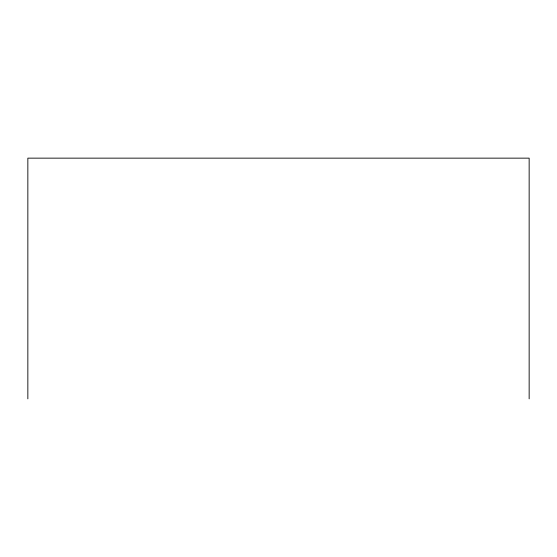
<?xml version="1.0" encoding="UTF-8"?>
<svg xmlns="http://www.w3.org/2000/svg" width="557" height="557" viewBox="0 0 557 557"><rect width="100%" height="100%" fill="white"/><g stroke="black" fill="none" stroke-linecap="round" stroke-linejoin="round"><path stroke-width="0.84" d="M529.15 398.854L529.15 158.146L27.85 158.146L27.85 398.854"/></g></svg>
